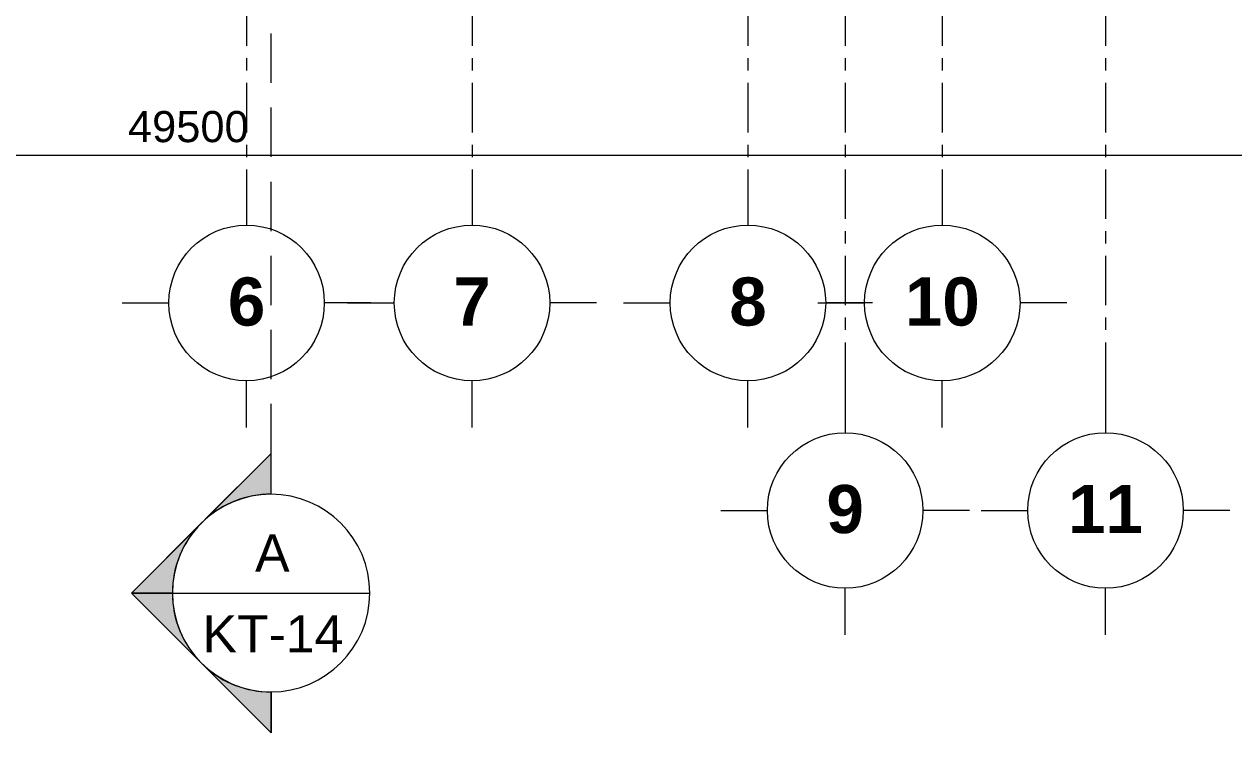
# Model space of a CAD drawing. Header units: millimetres. Extents: x -20144 to 117103, y -11426 to 48263.
# Drawn here: x 85140 to 100701, y -11426 to -2317 of the extents above; entities that cross this region are included whole.
import ezdxf

# ---------------------------------------------------------------- set-up
doc = ezdxf.new("R2010")
doc.units = ezdxf.units.MM
doc.linetypes.add('Grid Line', pattern=[22.225, 12.7, -3.175, 3.175, -3.175])
doc.linetypes.add('HIDDEN2', pattern=[4.7625, 3.175, -1.5875])
for name, color, linetype, lineweight in [('DIM', 1, 'Continuous', 5), ('G-ANNO-SYMB', 111, 'Continuous', 5), ('KH', 6, 'Continuous', 5), ('KI-HIEU-1', 151, 'Continuous', 9), ('TRUC', 225, 'Continuous', 5)]:
    doc.layers.add(name, color=color, linetype=linetype, lineweight=lineweight)
doc.styles.add('Arial', font='arial.ttf', dxfattribs={"height": 476.25})
doc.styles.add('Arial_B', font='arialbd.ttf', dxfattribs={"height": 619.047619})
doc.styles.add('TA1', font='arial.ttf')
doc.dimstyles.new('D_200_KTx2', dxfattribs={"dimtxt": 400, "dimasz": 300, "dimexe": 300, "dimexo": 300, "dimgap": 160, "dimtad": 1, "dimdec": 0, "dimzin": 9, "dimtxsty": 'TA1', "dimblk": 'ARCHTICK', "dimcen": 1, "dimdle": 300, "dimclrd": 256, "dimclre": 256, "dimclrt": 7, "dimadec": 0, "dimazin": 0, "dimtfac": 1, "dimtdec": 0, "dimtix": 1, "dimtmove": 1, "dimatfit": 3, "dimldrblk": 'ARCHTICK', "dimfxl": 1, "dimtolj": 1, "dimtzin": 0, "dimlwd": -1, "dimlwe": -1, "dimarcsym": 0})

# ---------------------------------------------------------------- blocks, each defined once
blk = doc.blocks.new('_ArchTick')
at = {"color": 0, "const_width": 0.15}
blk.add_lwpolyline([(-0.5, -0.5), (0.5, 0.5)], dxfattribs=at)
blk = doc.blocks.new('*D682')
at = {"layer": 'Defpoints', "color": 0, "transparency": 16777216}
for p in [(62501, -3576), (112001, -3576), (112001, -4000)]:
    blk.add_point(p, dxfattribs=at)
at = {"layer": 'DIM', "transparency": 16777216}
for p, q in [((62501, -3876), (62501, -4300)), ((112001, -3876), (112001, -4300)), ((62201, -4000), (112301, -4000))]:
    blk.add_line(p, q, dxfattribs=at)
at = {"layer": 'DIM', "transparency": 16777216, "xscale": 300, "yscale": 300, "zscale": 300, "rotation": 180}
blk.add_blockref('_ArchTick', (62501, -4000), dxfattribs=at)
at = {"layer": 'DIM', "transparency": 16777216, "xscale": 300, "yscale": 300, "zscale": 300}
blk.add_blockref('_ArchTick', (112001, -4000), dxfattribs=at)
at = {"layer": 'DIM', "color": 7, "transparency": 16777216, "insert": (87251, -3636), "char_height": 400, "attachment_point": 5, "style": 'TA1'}
blk.add_mtext('\\A1;49500', dxfattribs=at)
blk = doc.blocks.new('Grid - FamilyAL-KH TRUC-550400-MẶT BẰNG HẦM 2')
at = {"layer": 'KH'}
for p, q in [((0, 7), (0, 4)), ((-8, -1), (-5, -1)), ((8, -1), (5, -1)), ((0, -9), (0, -6))]:
    blk.add_line(p, q, dxfattribs=at)
blk.add_circle((0, -1), 5, dxfattribs=at)
blk = doc.blocks.new('Section - Section Head - Filled-317961-MẶT BẰNG TẦNG 1')
at = {"layer": 'G-ANNO-SYMB'}
h = blk.add_hatch(color=256, dxfattribs=at)
edge = h.paths.add_edge_path(flags=0)
edge.add_line((-10.84, 4.49), (-6.35, 8.98))
edge.add_line((-6.35, 8.98), (-6.35, 6.35))
edge.add_arc((-6.35, 0), 6.35, 90, 135)
h = blk.add_hatch(color=256, dxfattribs=at)
edge = h.paths.add_edge_path(flags=0)
edge.add_arc((-6.35, 0), 6.35, 45, 90)
edge.add_line((-6.35, 6.35), (-6.35, 8.98))
edge.add_line((-6.35, 8.98), (-1.86, 4.49))
h = blk.add_hatch(color=256, dxfattribs=at)
edge = h.paths.add_edge_path(flags=0)
edge.add_arc((-6.35, 0), 6.358, 137.9216, 180)
edge.add_line((-12.708, 0), (-15.33, 0))
edge.add_line((-15.33, 0), (-11.069, 4.261))
h = blk.add_hatch(color=256, dxfattribs=at)
edge = h.paths.add_edge_path(flags=0)
edge.add_line((-1.631, 4.261), (2.63, 0))
edge.add_line((2.63, 0), (0.008, 0))
edge.add_arc((-6.35, 0), 6.358, 0, 42.0784)
for p, q in [((-6.35, 8.98), (-15.33, 0)), ((-6.35, 8.98), (-10.84, 4.49)), ((-6.35, 8.98), (2.63, 0)), ((-6.35, 6.35), (-6.35, 8.98)), ((-1.86, 4.49), (-6.35, 8.98)), ((-6.35, 8.98), (-6.35, 6.35)), ((-11.069, 4.261), (-15.33, 0)), ((2.63, 0), (-1.631, 4.261)), ((-15.33, 0), (-12.708, 0)), ((0.008, 0), (2.63, 0)), ((-12.7, 0), (-15.33, 0)), ((0, 0), (2.63, 0))]:
    blk.add_line(p, q, dxfattribs=at)
for radius, start, end in [(6.35, 360, 180), (6.35, 90, 135), (6.35, 45, 90), (6.358, 137.9216, 180), (6.358, 0, 42.0784), (6.35, 180, 360)]:
    blk.add_arc((-6.35, 0), radius, start, end, dxfattribs=at)

msp = doc.modelspace()

# ---------------------------------------------------------------- linework, layer by layer
at = {"layer": 'G-ANNO-SYMB'}
msp.add_line((87045.5, -9629.6), (89585.5, -9629.6), dxfattribs=at)
at = {"layer": 'KI-HIEU-1', "linetype": 'HIDDEN2', "ltscale": 200}
msp.add_line((88315.5, -7833.5), (88315.5, 45196.8), dxfattribs=at)
at = {"layer": 'TRUC', "linetype": 'Grid Line', "ltscale": 50}
for p, q in [((88000.5, 43599.9), (88000.5, -4500.1)), ((90900.5, 43599.9), (90900.5, -4500.1)), ((94450.5, 43599.9), (94450.5, -4500.1)), ((95700.5, 43599.9), (95700.5, -7167.6)), ((96950.5, 43599.9), (96950.5, -4500.1)), ((99050.5, 43599.9), (99050.5, -7167.6))]:
    msp.add_line(p, q, dxfattribs=at)

# ---------------------------------------------------------------- block references
at = {"lineweight": 5, "xscale": 199.9999999999999, "yscale": 199.9999999999999, "zscale": 199.9999999999999, "rotation": 180}
for p in [(88000.5, -6100.1), (90900.5, -6100.1), (94450.5, -6100.1), (96950.5, -6100.1), (95700.5, -8767.6), (99050.5, -8767.6)]:
    msp.add_blockref('Grid - FamilyAL-KH TRUC-550400-MẶT BẰNG HẦM 2', p, dxfattribs=at)
at = {"layer": 'G-ANNO-SYMB', "xscale": 199.9999999999999, "yscale": 199.9999999999999, "zscale": 199.9999999999999, "rotation": 90}
msp.add_blockref('Section - Section Head - Filled-317961-MẶT BẰNG TẦNG 1', (88315.5, -8359.6), dxfattribs=at)

# ---------------------------------------------------------------- texts
at = {"layer": 'G-ANNO-SYMB', "attachment_point": 2, "line_spacing_factor": 0.941778, "style": 'Arial'}
for s, insert, char_height, width in [('A', (88331.8, -8876.3), 476.2, 443.133), ('KT-14', (88339.8, -9915.4), 476.25, 2240.682)]:
    msp.add_mtext(s, dxfattribs=dict(at, insert=insert, char_height=char_height, width=width))
at = {"layer": 'KH', "attachment_point": 2, "line_spacing_factor": 0.941778, "style": 'Arial_B'}
for s, insert, char_height, width in [('\\fArial|b1|i0|c0|p34|;6', (88000.8, -5572.2), 619.048, 558.244), ('\\fArial|b1|i0|c0|p34|;7', (90900.8, -5572.2), 619.048, 558.244), ('\\fArial|b1|i0|c0|p34|;8', (94450.8, -5572.2), 619.048, 558.244), ('10', (96950.8, -5572.2), 619.05, 1116.488), ('\\fArial|b1|i0|c0|p34|;9', (95700.8, -8239.8), 619.048, 558.244), ('11', (99050.8, -8239.8), 619.05, 1116.488)]:
    msp.add_mtext(s, dxfattribs=dict(at, insert=insert, char_height=char_height, width=width))

# ---------------------------------------------------------------- dimensions: what is measured, and where the dimension line sits
at = {"layer": 'DIM'}
dim = msp.add_linear_dim(base=(112000.5, -4000.1), p1=(62500.5, -3575.8), p2=(112000.5, -3575.8), dimstyle='D_200_KTx2', dxfattribs=at)
dim.commit()
dim.dimension.update_dxf_attribs({"geometry": '*D682', "text_midpoint": (87250.5, -3635.8)})

doc.saveas('drawing.dxf')
